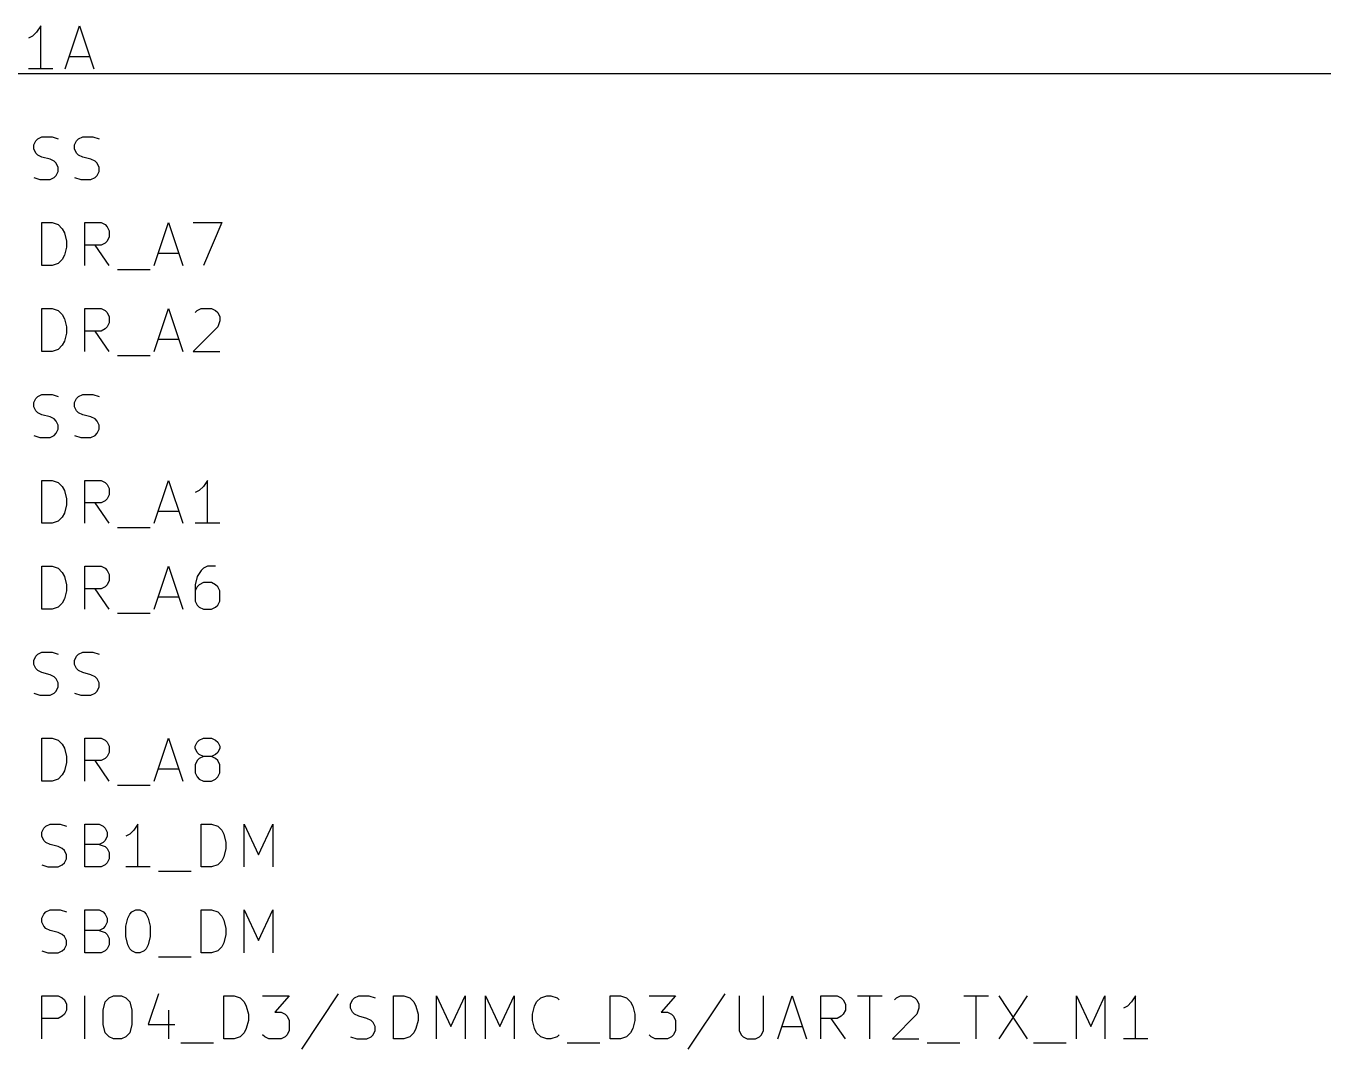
# Model space of a CAD drawing. Header units: millimetres. Extents: x 6 to 290, y -200 to -4.
# Drawn here: x 110.83 to 149.2, y -35.18 to -4.93 of the extents above; entities that cross this region are included whole.
import ezdxf

# ---------------------------------------------------------------- set-up
doc = ezdxf.new("R2010")
doc.units = ezdxf.units.MM
doc.layers.add('GREENSIXTYFIVE', color=129, linetype='CONTINUOUS')
doc.layers.add('RED', color=14, linetype='CONTINUOUS')

msp = doc.modelspace()

# ---------------------------------------------------------------- linework, layer by layer
at = {"layer": 'GREENSIXTYFIVE', "linetype": 'CONTINUOUS'}
for p, q in [((111.2664, -4.9344), (111.1455, -5.1159)), ((111.2664, -6.2044), (111.2664, -4.9344)), ((111.9921, -6.2044), (112.4154, -4.9344)), ((112.4154, -4.9344), (112.8388, -6.2044)), ((111.0245, -5.2368), (110.9036, -5.2973)), ((111.1455, -5.1159), (111.0245, -5.2368)), ((112.1131, -5.8416), (112.7178, -5.8416)), ((111.6293, -6.2044), (110.9036, -6.2044)), ((111.0585, -8.4494), (111.1189, -8.3285)), ((111.1189, -8.3285), (111.1794, -8.268)), ((111.1794, -8.268), (111.3004, -8.2075)), ((111.3004, -8.2075), (111.6027, -8.2075)), ((111.6027, -8.2075), (111.7842, -8.268)), ((112.268, -8.4494), (112.3284, -8.3285)), ((112.3284, -8.3285), (112.3889, -8.268)), ((112.3889, -8.268), (112.5099, -8.2075)), ((112.5099, -8.2075), (112.8122, -8.2075)), ((112.8122, -8.2075), (112.9937, -8.268)), ((111.0585, -8.5704), (111.0585, -8.4494)), ((111.1189, -8.6913), (111.0585, -8.5704)), ((111.1794, -8.7518), (111.1189, -8.6913)), ((111.3004, -8.8123), (111.1794, -8.7518)), ((111.5423, -8.8728), (111.3004, -8.8123)), ((112.268, -8.5704), (112.268, -8.4494)), ((112.3284, -8.6913), (112.268, -8.5704)), ((112.3889, -8.7518), (112.3284, -8.6913)), ((112.5099, -8.8123), (112.3889, -8.7518)), ((112.7518, -8.8728), (112.5099, -8.8123)), ((111.6632, -8.9332), (111.5423, -8.8728)), ((111.7237, -8.9937), (111.6632, -8.9332)), ((111.7842, -9.1147), (111.7237, -8.9937)), ((111.7842, -9.2356), (111.7842, -9.1147)), ((112.8727, -8.9332), (112.7518, -8.8728)), ((112.9332, -8.9937), (112.8727, -8.9332)), ((112.9937, -9.1147), (112.9332, -8.9937)), ((112.9937, -9.2356), (112.9937, -9.1147)), ((111.0585, -9.4171), (111.2399, -9.4775)), ((111.2399, -9.4775), (111.5423, -9.4775)), ((111.5423, -9.4775), (111.6632, -9.4171)), ((111.6632, -9.4171), (111.7237, -9.3566)), ((111.7237, -9.3566), (111.7842, -9.2356)), ((112.268, -9.4171), (112.4494, -9.4775)), ((112.4494, -9.4775), (112.7518, -9.4775)), ((112.7518, -9.4775), (112.8727, -9.4171)), ((112.8727, -9.4171), (112.9332, -9.3566)), ((112.9332, -9.3566), (112.9937, -9.2356)), ((111.3003, -12.0175), (111.3003, -10.7475)), ((111.3003, -10.7475), (111.6027, -10.7475)), ((111.6027, -10.7475), (111.7841, -10.808)), ((111.7841, -10.808), (111.9051, -10.929)), ((111.9051, -10.929), (111.9656, -11.0499)), ((111.9656, -11.0499), (112.026, -11.2918)), ((112.5703, -12.0175), (112.5703, -10.7475)), ((112.5703, -10.7475), (113.0541, -10.7475)), ((113.0541, -10.7475), (113.1751, -10.808)), ((113.1751, -10.808), (113.2356, -10.8685)), ((113.2356, -10.8685), (113.296, -10.9894)), ((113.296, -10.9894), (113.296, -11.1709)), ((114.6265, -12.0175), (115.0498, -10.7475)), ((115.0498, -10.7475), (115.4732, -12.0175)), ((115.7756, -10.7475), (116.6222, -10.7475)), ((116.6222, -10.7475), (116.078, -12.0175)), ((112.026, -11.4732), (111.9656, -11.7151)), ((112.026, -11.2918), (112.026, -11.4732)), ((113.0541, -11.4128), (112.5703, -11.4128)), ((113.296, -12.0175), (112.8727, -11.4128)), ((113.1751, -11.3523), (113.0541, -11.4128)), ((113.2356, -11.2918), (113.1751, -11.3523)), ((113.296, -11.1709), (113.2356, -11.2918)), ((111.9051, -11.8361), (111.7841, -11.9571)), ((111.9656, -11.7151), (111.9051, -11.8361)), ((114.7475, -11.6547), (115.3522, -11.6547)), ((111.6027, -12.0175), (111.3003, -12.0175)), ((111.7841, -11.9571), (111.6027, -12.0175)), ((113.538, -12.1385), (114.5056, -12.1385)), ((111.3003, -14.5575), (111.3003, -13.2875)), ((111.3003, -13.2875), (111.6027, -13.2875)), ((111.6027, -13.2875), (111.7841, -13.348)), ((111.7841, -13.348), (111.9051, -13.469)), ((112.5703, -14.5575), (112.5703, -13.2875)), ((112.5703, -13.2875), (113.0541, -13.2875)), ((113.0541, -13.2875), (113.1751, -13.348)), ((113.1751, -13.348), (113.2356, -13.4085)), ((113.2356, -13.4085), (113.296, -13.5294)), ((114.6265, -14.5575), (115.0498, -13.2875)), ((115.0498, -13.2875), (115.4732, -14.5575)), ((115.8361, -13.4085), (115.8965, -13.348)), ((115.8965, -13.348), (116.0175, -13.2875)), ((116.0175, -13.2875), (116.3199, -13.2875)), ((116.3199, -13.2875), (116.4408, -13.348)), ((116.4408, -13.348), (116.5013, -13.4085)), ((116.5013, -13.4085), (116.5618, -13.5294)), ((111.9051, -13.469), (111.9656, -13.5899)), ((111.9656, -13.5899), (112.026, -13.8318)), ((113.296, -13.7109), (113.2356, -13.8318)), ((113.296, -13.5294), (113.296, -13.7109)), ((116.5618, -13.6504), (116.5013, -13.8318)), ((116.5618, -13.5294), (116.5618, -13.6504)), ((112.026, -14.0132), (111.9656, -14.2551)), ((112.026, -13.8318), (112.026, -14.0132)), ((113.0541, -13.9528), (112.5703, -13.9528)), ((113.296, -14.5575), (112.8727, -13.9528)), ((113.1751, -13.8923), (113.0541, -13.9528)), ((113.2356, -13.8318), (113.1751, -13.8923)), ((114.7475, -14.1947), (115.3522, -14.1947)), ((116.5013, -13.8318), (115.7756, -14.5575)), ((111.6027, -14.5575), (111.3003, -14.5575)), ((111.7841, -14.4971), (111.6027, -14.5575)), ((111.9051, -14.3761), (111.7841, -14.4971)), ((111.9656, -14.2551), (111.9051, -14.3761)), ((115.7756, -14.5575), (116.5618, -14.5575)), ((113.538, -14.6785), (114.5056, -14.6785)), ((111.0585, -16.0694), (111.1189, -15.9485)), ((111.0585, -16.1904), (111.0585, -16.0694)), ((111.1189, -15.9485), (111.1794, -15.888)), ((111.1794, -15.888), (111.3004, -15.8275)), ((111.3004, -15.8275), (111.6027, -15.8275)), ((111.6027, -15.8275), (111.7842, -15.888)), ((112.268, -16.0694), (112.3284, -15.9485)), ((112.268, -16.1904), (112.268, -16.0694)), ((112.3284, -15.9485), (112.3889, -15.888)), ((112.3889, -15.888), (112.5099, -15.8275)), ((112.5099, -15.8275), (112.8122, -15.8275)), ((112.8122, -15.8275), (112.9937, -15.888)), ((111.1189, -16.3113), (111.0585, -16.1904)), ((111.1794, -16.3718), (111.1189, -16.3113)), ((111.3004, -16.4323), (111.1794, -16.3718)), ((111.5423, -16.4928), (111.3004, -16.4323)), ((111.6632, -16.5532), (111.5423, -16.4928)), ((112.3284, -16.3113), (112.268, -16.1904)), ((112.3889, -16.3718), (112.3284, -16.3113)), ((112.5099, -16.4323), (112.3889, -16.3718)), ((112.7518, -16.4928), (112.5099, -16.4323)), ((112.8727, -16.5532), (112.7518, -16.4928)), ((111.7237, -16.6137), (111.6632, -16.5532)), ((111.7842, -16.7347), (111.7237, -16.6137)), ((111.7237, -16.9766), (111.7842, -16.8556)), ((111.7842, -16.8556), (111.7842, -16.7347)), ((112.9332, -16.6137), (112.8727, -16.5532)), ((112.9937, -16.7347), (112.9332, -16.6137)), ((112.9332, -16.9766), (112.9937, -16.8556)), ((112.9937, -16.8556), (112.9937, -16.7347)), ((111.0585, -17.0371), (111.2399, -17.0975)), ((111.2399, -17.0975), (111.5423, -17.0975)), ((111.5423, -17.0975), (111.6632, -17.0371)), ((111.6632, -17.0371), (111.7237, -16.9766)), ((112.268, -17.0371), (112.4494, -17.0975)), ((112.4494, -17.0975), (112.7518, -17.0975)), ((112.7518, -17.0975), (112.8727, -17.0371)), ((112.8727, -17.0371), (112.9332, -16.9766)), ((111.3003, -19.6375), (111.3003, -18.3675)), ((111.3003, -18.3675), (111.6027, -18.3675)), ((111.6027, -18.3675), (111.7841, -18.428)), ((112.5703, -19.6375), (112.5703, -18.3675)), ((112.5703, -18.3675), (113.0541, -18.3675)), ((113.0541, -18.3675), (113.1751, -18.428)), ((114.6265, -19.6375), (115.0498, -18.3675)), ((115.0498, -18.3675), (115.4732, -19.6375)), ((116.1989, -18.3675), (116.078, -18.549)), ((116.1989, -19.6375), (116.1989, -18.3675)), ((111.7841, -18.428), (111.9051, -18.549)), ((111.9051, -18.549), (111.9656, -18.6699)), ((111.9656, -18.6699), (112.026, -18.9118)), ((113.1751, -18.428), (113.2356, -18.4885)), ((113.2356, -18.4885), (113.296, -18.6094)), ((113.296, -18.7909), (113.2356, -18.9118)), ((113.296, -18.6094), (113.296, -18.7909)), ((115.957, -18.6699), (115.8361, -18.7304)), ((116.078, -18.549), (115.957, -18.6699)), ((112.026, -19.0932), (111.9656, -19.3351)), ((112.026, -18.9118), (112.026, -19.0932)), ((113.0541, -19.0328), (112.5703, -19.0328)), ((113.296, -19.6375), (112.8727, -19.0328)), ((113.1751, -18.9723), (113.0541, -19.0328)), ((113.2356, -18.9118), (113.1751, -18.9723)), ((111.9051, -19.4561), (111.7841, -19.5771)), ((111.9656, -19.3351), (111.9051, -19.4561)), ((114.7475, -19.2747), (115.3522, -19.2747)), ((111.6027, -19.6375), (111.3003, -19.6375)), ((111.7841, -19.5771), (111.6027, -19.6375)), ((113.538, -19.7585), (114.5056, -19.7585)), ((116.5618, -19.6375), (115.8361, -19.6375)), ((111.3003, -22.1775), (111.3003, -20.9075)), ((111.3003, -20.9075), (111.6027, -20.9075)), ((111.6027, -20.9075), (111.7841, -20.968)), ((111.7841, -20.968), (111.9051, -21.089)), ((111.9051, -21.089), (111.9656, -21.2099)), ((112.5703, -22.1775), (112.5703, -20.9075)), ((112.5703, -20.9075), (113.0541, -20.9075)), ((113.0541, -20.9075), (113.1751, -20.968)), ((113.1751, -20.968), (113.2356, -21.0285)), ((113.2356, -21.0285), (113.296, -21.1494)), ((114.6265, -22.1775), (115.0498, -20.9075)), ((115.0498, -20.9075), (115.4732, -22.1775)), ((116.0175, -21.0285), (115.8965, -21.2099)), ((116.078, -20.968), (116.0175, -21.0285)), ((116.1989, -20.9075), (116.078, -20.968)), ((116.4408, -20.9075), (116.1989, -20.9075)), ((111.9656, -21.2099), (112.026, -21.4518)), ((112.026, -21.4518), (112.026, -21.6332)), ((113.2356, -21.4518), (113.1751, -21.5123)), ((113.296, -21.3309), (113.2356, -21.4518)), ((113.296, -21.1494), (113.296, -21.3309)), ((115.8965, -21.2099), (115.8361, -21.4518)), ((115.8361, -21.4518), (115.8361, -21.9356)), ((115.957, -21.4518), (115.8965, -21.5123)), ((116.078, -21.3913), (115.957, -21.4518)), ((116.3199, -21.3913), (116.078, -21.3913)), ((116.4408, -21.4518), (116.3199, -21.3913)), ((116.5013, -21.5123), (116.4408, -21.4518)), ((112.026, -21.6332), (111.9656, -21.8751)), ((113.0541, -21.5728), (112.5703, -21.5728)), ((113.296, -22.1775), (112.8727, -21.5728)), ((113.1751, -21.5123), (113.0541, -21.5728)), ((114.7475, -21.8147), (115.3522, -21.8147)), ((115.8965, -21.5123), (115.8361, -21.6332)), ((116.5618, -21.6332), (116.5013, -21.5123)), ((116.5618, -21.9356), (116.5618, -21.6332)), ((111.6027, -22.1775), (111.3003, -22.1775)), ((111.7841, -22.1171), (111.6027, -22.1775)), ((111.9051, -21.9961), (111.7841, -22.1171)), ((111.9656, -21.8751), (111.9051, -21.9961)), ((115.8361, -21.9356), (115.8965, -22.0566)), ((115.8965, -22.0566), (115.957, -22.1171)), ((115.957, -22.1171), (116.078, -22.1775)), ((116.078, -22.1775), (116.3199, -22.1775)), ((116.3199, -22.1775), (116.4408, -22.1171)), ((116.4408, -22.1171), (116.5013, -22.0566)), ((116.5013, -22.0566), (116.5618, -21.9356)), ((113.538, -22.2985), (114.5056, -22.2985)), ((111.0585, -23.6894), (111.1189, -23.5685)), ((111.0585, -23.8104), (111.0585, -23.6894)), ((111.1189, -23.5685), (111.1794, -23.508)), ((111.1794, -23.508), (111.3004, -23.4475)), ((111.3004, -23.4475), (111.6027, -23.4475)), ((111.6027, -23.4475), (111.7842, -23.508)), ((112.268, -23.6894), (112.3284, -23.5685)), ((112.268, -23.8104), (112.268, -23.6894)), ((112.3284, -23.5685), (112.3889, -23.508)), ((112.3889, -23.508), (112.5099, -23.4475)), ((112.5099, -23.4475), (112.8122, -23.4475)), ((112.8122, -23.4475), (112.9937, -23.508)), ((111.1189, -23.9313), (111.0585, -23.8104)), ((111.1794, -23.9918), (111.1189, -23.9313)), ((111.3004, -24.0523), (111.1794, -23.9918)), ((111.5423, -24.1128), (111.3004, -24.0523)), ((111.6632, -24.1732), (111.5423, -24.1128)), ((112.3284, -23.9313), (112.268, -23.8104)), ((112.3889, -23.9918), (112.3284, -23.9313)), ((112.5099, -24.0523), (112.3889, -23.9918)), ((112.7518, -24.1128), (112.5099, -24.0523)), ((112.8727, -24.1732), (112.7518, -24.1128)), ((111.7237, -24.2337), (111.6632, -24.1732)), ((111.7842, -24.3547), (111.7237, -24.2337)), ((111.7237, -24.5966), (111.7842, -24.4756)), ((111.7842, -24.4756), (111.7842, -24.3547)), ((112.9332, -24.2337), (112.8727, -24.1732)), ((112.9937, -24.3547), (112.9332, -24.2337)), ((112.9332, -24.5966), (112.9937, -24.4756)), ((112.9937, -24.4756), (112.9937, -24.3547)), ((111.0585, -24.6571), (111.2399, -24.7175)), ((111.2399, -24.7175), (111.5423, -24.7175)), ((111.5423, -24.7175), (111.6632, -24.6571)), ((111.6632, -24.6571), (111.7237, -24.5966)), ((112.268, -24.6571), (112.4494, -24.7175)), ((112.4494, -24.7175), (112.7518, -24.7175)), ((112.7518, -24.7175), (112.8727, -24.6571)), ((112.8727, -24.6571), (112.9332, -24.5966)), ((111.3003, -27.2575), (111.3003, -25.9875)), ((111.3003, -25.9875), (111.6027, -25.9875)), ((111.6027, -25.9875), (111.7841, -26.048)), ((111.7841, -26.048), (111.9051, -26.169)), ((112.5703, -27.2575), (112.5703, -25.9875)), ((112.5703, -25.9875), (113.0541, -25.9875)), ((113.0541, -25.9875), (113.1751, -26.048)), ((113.1751, -26.048), (113.2356, -26.1085)), ((114.6265, -27.2575), (115.0498, -25.9875)), ((115.0498, -25.9875), (115.4732, -27.2575)), ((115.8965, -26.1085), (115.957, -26.048)), ((115.957, -26.048), (116.078, -25.9875)), ((116.078, -25.9875), (116.3199, -25.9875)), ((116.3199, -25.9875), (116.4408, -26.048)), ((116.4408, -26.048), (116.5013, -26.1085)), ((111.9051, -26.169), (111.9656, -26.2899)), ((111.9656, -26.2899), (112.026, -26.5318)), ((113.2356, -26.1085), (113.296, -26.2294)), ((113.296, -26.4109), (113.2356, -26.5318)), ((113.296, -26.2294), (113.296, -26.4109)), ((115.8361, -26.2294), (115.8965, -26.1085)), ((115.8361, -26.2899), (115.8361, -26.2294)), ((115.8965, -26.4109), (115.8361, -26.2899)), ((115.957, -26.4713), (115.8965, -26.4109)), ((116.078, -26.5318), (115.957, -26.4713)), ((116.4408, -26.4713), (116.3199, -26.5318)), ((116.5013, -26.4109), (116.4408, -26.4713)), ((116.5013, -26.1085), (116.5618, -26.2294)), ((116.5618, -26.2899), (116.5013, -26.4109)), ((116.5618, -26.2294), (116.5618, -26.2899)), ((112.026, -26.7132), (111.9656, -26.9551)), ((112.026, -26.5318), (112.026, -26.7132)), ((113.0541, -26.6528), (112.5703, -26.6528)), ((113.296, -27.2575), (112.8727, -26.6528)), ((113.1751, -26.5923), (113.0541, -26.6528)), ((113.2356, -26.5318), (113.1751, -26.5923)), ((115.8965, -26.6528), (115.8361, -26.7737)), ((115.8361, -26.7737), (115.8361, -27.0156)), ((115.957, -26.5923), (115.8965, -26.6528)), ((116.078, -26.5318), (115.957, -26.5923)), ((116.3199, -26.5318), (116.078, -26.5318)), ((116.4408, -26.5923), (116.3199, -26.5318)), ((116.5013, -26.6528), (116.4408, -26.5923)), ((116.5618, -26.7737), (116.5013, -26.6528)), ((116.5618, -27.0156), (116.5618, -26.7737)), ((111.7841, -27.1971), (111.6027, -27.2575)), ((111.9051, -27.0761), (111.7841, -27.1971)), ((111.9656, -26.9551), (111.9051, -27.0761)), ((114.7475, -26.8947), (115.3522, -26.8947)), ((115.8361, -27.0156), (115.8965, -27.1366)), ((115.8965, -27.1366), (115.957, -27.1971)), ((115.957, -27.1971), (116.078, -27.2575)), ((116.3199, -27.2575), (116.4408, -27.1971)), ((116.4408, -27.1971), (116.5013, -27.1366)), ((116.5013, -27.1366), (116.5618, -27.0156)), ((111.6027, -27.2575), (111.3003, -27.2575)), ((113.538, -27.3785), (114.5056, -27.3785)), ((116.078, -27.2575), (116.3199, -27.2575)), ((111.3004, -28.7694), (111.3608, -28.6485)), ((111.3004, -28.8904), (111.3004, -28.7694)), ((111.3608, -28.6485), (111.4213, -28.588)), ((111.4213, -28.588), (111.5423, -28.5275)), ((111.5423, -28.5275), (111.8446, -28.5275)), ((111.8446, -28.5275), (112.0261, -28.588)), ((112.5703, -29.7975), (112.5703, -28.5275)), ((112.5703, -28.5275), (112.9937, -28.5275)), ((112.9937, -28.5275), (113.1146, -28.588)), ((113.1146, -28.588), (113.1751, -28.6485)), ((113.1751, -28.6485), (113.2356, -28.7694)), ((113.2356, -28.7694), (113.2356, -28.8904)), ((114.0218, -28.709), (113.9008, -28.8299)), ((114.1427, -28.5275), (114.0218, -28.709)), ((114.1427, -29.7975), (114.1427, -28.5275)), ((116.0174, -29.7975), (116.0174, -28.5275)), ((116.0174, -28.5275), (116.3198, -28.5275)), ((116.3198, -28.5275), (116.5012, -28.588)), ((116.5012, -28.588), (116.6222, -28.709)), ((116.6222, -28.709), (116.6827, -28.8299)), ((117.2874, -29.7975), (117.2874, -28.5275)), ((117.2874, -28.5275), (117.7108, -29.4347)), ((117.7108, -29.4347), (118.1341, -28.5275)), ((118.1341, -28.5275), (118.1341, -29.7975)), ((111.3608, -29.0113), (111.3004, -28.8904)), ((111.4213, -29.0718), (111.3608, -29.0113)), ((111.5423, -29.1323), (111.4213, -29.0718)), ((111.7842, -29.1928), (111.5423, -29.1323)), ((112.9937, -29.1323), (112.5703, -29.1323)), ((113.1146, -29.0718), (112.9937, -29.1323)), ((112.9937, -29.1323), (113.1751, -29.1928)), ((113.1751, -29.0113), (113.1146, -29.0718)), ((113.2356, -28.8904), (113.1751, -29.0113)), ((113.9008, -28.8299), (113.7799, -28.8904)), ((116.6827, -28.8299), (116.7431, -29.0718)), ((116.7431, -29.0718), (116.7431, -29.2532)), ((111.9051, -29.2532), (111.7842, -29.1928)), ((111.9656, -29.3137), (111.9051, -29.2532)), ((112.0261, -29.4347), (111.9656, -29.3137)), ((112.0261, -29.5556), (112.0261, -29.4347)), ((113.1751, -29.1928), (113.2356, -29.2532)), ((113.2356, -29.2532), (113.296, -29.3742)), ((113.296, -29.3742), (113.296, -29.5556)), ((116.6827, -29.4951), (116.6222, -29.6161)), ((116.7431, -29.2532), (116.6827, -29.4951)), ((111.3004, -29.7371), (111.4818, -29.7975)), ((111.4818, -29.7975), (111.7842, -29.7975)), ((111.7842, -29.7975), (111.9051, -29.7371)), ((111.9051, -29.7371), (111.9656, -29.6766)), ((111.9656, -29.6766), (112.0261, -29.5556)), ((113.0541, -29.7975), (112.5703, -29.7975)), ((113.1751, -29.7371), (113.0541, -29.7975)), ((113.2356, -29.6766), (113.1751, -29.7371)), ((113.296, -29.5556), (113.2356, -29.6766)), ((114.5056, -29.7975), (113.7799, -29.7975)), ((114.7475, -29.9185), (115.7151, -29.9185)), ((116.3198, -29.7975), (116.0174, -29.7975)), ((116.5012, -29.7371), (116.3198, -29.7975)), ((116.6222, -29.6161), (116.5012, -29.7371)), ((111.4213, -31.128), (111.5423, -31.0675)), ((111.5423, -31.0675), (111.8446, -31.0675)), ((111.8446, -31.0675), (112.0261, -31.128)), ((112.5703, -32.3375), (112.5703, -31.0675)), ((112.5703, -31.0675), (112.9937, -31.0675)), ((112.9937, -31.0675), (113.1146, -31.128)), ((113.9613, -31.128), (114.0822, -31.0675)), ((114.0822, -31.0675), (114.2032, -31.0675)), ((114.2032, -31.0675), (114.3241, -31.128)), ((116.0174, -32.3375), (116.0174, -31.0675)), ((116.0174, -31.0675), (116.3198, -31.0675)), ((116.3198, -31.0675), (116.5012, -31.128)), ((117.2874, -32.3375), (117.2874, -31.0675)), ((117.2874, -31.0675), (117.7108, -31.9747)), ((117.7108, -31.9747), (118.1341, -31.0675)), ((118.1341, -31.0675), (118.1341, -32.3375)), ((111.3004, -31.3094), (111.3608, -31.1885)), ((111.3004, -31.4304), (111.3004, -31.3094)), ((111.3608, -31.5513), (111.3004, -31.4304)), ((111.3608, -31.1885), (111.4213, -31.128)), ((113.1146, -31.128), (113.1751, -31.1885)), ((113.1751, -31.1885), (113.2356, -31.3094)), ((113.2356, -31.4304), (113.1751, -31.5513)), ((113.2356, -31.3094), (113.2356, -31.4304)), ((113.7799, -31.5513), (113.8403, -31.3094)), ((113.8403, -31.3094), (113.9008, -31.1885)), ((113.9008, -31.1885), (113.9613, -31.128)), ((114.3241, -31.128), (114.3846, -31.1885)), ((114.3846, -31.1885), (114.4451, -31.3094)), ((114.4451, -31.3094), (114.5056, -31.5513)), ((116.5012, -31.128), (116.6222, -31.249)), ((116.6222, -31.249), (116.6827, -31.3699)), ((116.6827, -31.3699), (116.7431, -31.6118)), ((111.4213, -31.6118), (111.3608, -31.5513)), ((111.5423, -31.6723), (111.4213, -31.6118)), ((111.7842, -31.7328), (111.5423, -31.6723)), ((111.9051, -31.7932), (111.7842, -31.7328)), ((111.9656, -31.8537), (111.9051, -31.7932)), ((112.9937, -31.6723), (112.5703, -31.6723)), ((113.1146, -31.6118), (112.9937, -31.6723)), ((112.9937, -31.6723), (113.1751, -31.7328)), ((113.1751, -31.5513), (113.1146, -31.6118)), ((113.1751, -31.7328), (113.2356, -31.7932)), ((113.2356, -31.7932), (113.296, -31.9142)), ((113.7799, -31.8537), (113.7799, -31.5513)), ((114.5056, -31.5513), (114.5056, -31.8537)), ((116.7431, -31.7932), (116.6827, -32.0351)), ((116.7431, -31.6118), (116.7431, -31.7932)), ((111.9051, -32.2771), (111.9656, -32.2166)), ((112.0261, -31.9747), (111.9656, -31.8537)), ((111.9656, -32.2166), (112.0261, -32.0956)), ((112.0261, -32.0956), (112.0261, -31.9747)), ((113.2356, -32.2166), (113.1751, -32.2771)), ((113.296, -32.0956), (113.2356, -32.2166)), ((113.296, -31.9142), (113.296, -32.0956)), ((113.8403, -32.0956), (113.7799, -31.8537)), ((113.9008, -32.2166), (113.8403, -32.0956)), ((113.9613, -32.2771), (113.9008, -32.2166)), ((114.3846, -32.2166), (114.3241, -32.2771)), ((114.4451, -32.0956), (114.3846, -32.2166)), ((114.5056, -31.8537), (114.4451, -32.0956)), ((116.6222, -32.1561), (116.5012, -32.2771)), ((116.6827, -32.0351), (116.6222, -32.1561)), ((111.3004, -32.2771), (111.4818, -32.3375)), ((111.4818, -32.3375), (111.7842, -32.3375)), ((111.7842, -32.3375), (111.9051, -32.2771)), ((113.0541, -32.3375), (112.5703, -32.3375)), ((113.1751, -32.2771), (113.0541, -32.3375)), ((114.0822, -32.3375), (113.9613, -32.2771)), ((114.2032, -32.3375), (114.0822, -32.3375)), ((114.3241, -32.2771), (114.2032, -32.3375)), ((114.7475, -32.4585), (115.7151, -32.4585)), ((116.3198, -32.3375), (116.0174, -32.3375)), ((116.5012, -32.2771), (116.3198, -32.3375)), ((111.3003, -34.8775), (111.3003, -33.6075)), ((111.3003, -33.6075), (111.7841, -33.6075)), ((111.7841, -33.6075), (111.9051, -33.668)), ((111.9051, -33.668), (111.9656, -33.7285)), ((111.9656, -33.7285), (112.026, -33.8494)), ((112.5703, -34.8775), (112.5703, -33.6075)), ((113.1751, -33.789), (113.2961, -33.668)), ((113.2961, -33.668), (113.417, -33.6075)), ((113.417, -33.6075), (113.6589, -33.6075)), ((113.6589, -33.6075), (113.7799, -33.668)), ((113.7799, -33.668), (113.9008, -33.789)), ((114.7475, -33.5471), (114.4452, -34.4542)), ((116.6827, -34.8775), (116.6827, -33.6075)), ((116.6827, -33.6075), (116.9851, -33.6075)), ((116.9851, -33.6075), (117.1665, -33.668)), ((117.1665, -33.668), (117.2875, -33.789)), ((117.8318, -33.6075), (118.618, -33.6075)), ((118.618, -33.6075), (118.1946, -34.0913)), ((120.0694, -33.5471), (118.9808, -35.1799)), ((120.4323, -33.8494), (120.4927, -33.7285)), ((120.4927, -33.7285), (120.5532, -33.668)), ((120.5532, -33.668), (120.6742, -33.6075)), ((120.6742, -33.6075), (120.9765, -33.6075)), ((120.9765, -33.6075), (121.158, -33.668)), ((121.7022, -34.8775), (121.7022, -33.6075)), ((121.7022, -33.6075), (122.0046, -33.6075)), ((122.0046, -33.6075), (122.186, -33.668)), ((122.186, -33.668), (122.307, -33.789)), ((122.9722, -34.8775), (122.9722, -33.6075)), ((122.9722, -33.6075), (123.3956, -34.5147)), ((123.3956, -34.5147), (123.8189, -33.6075)), ((123.8189, -33.6075), (123.8189, -34.8775)), ((124.4236, -34.8775), (124.4236, -33.6075)), ((124.4236, -33.6075), (124.847, -34.5147)), ((124.847, -34.5147), (125.2703, -33.6075)), ((125.2703, -33.6075), (125.2703, -34.8775)), ((125.9355, -33.789), (126.0565, -33.668)), ((126.0565, -33.668), (126.2379, -33.6075)), ((126.2379, -33.6075), (126.3588, -33.6075)), ((126.3588, -33.6075), (126.5403, -33.668)), ((126.5403, -33.668), (126.6007, -33.7285)), ((128.1126, -34.8775), (128.1126, -33.6075)), ((128.1126, -33.6075), (128.415, -33.6075)), ((128.415, -33.6075), (128.5964, -33.668)), ((128.5964, -33.668), (128.7174, -33.789)), ((129.2617, -33.6075), (130.0479, -33.6075)), ((130.0479, -33.6075), (129.6245, -34.0913)), ((131.4993, -33.5471), (130.4107, -35.1799)), ((131.9226, -33.6075), (131.9226, -34.6356)), ((132.6483, -34.6356), (132.6483, -33.6075)), ((133.0717, -34.8775), (133.495, -33.6075)), ((133.495, -33.6075), (133.9184, -34.8775)), ((134.3417, -34.8775), (134.3417, -33.6075)), ((134.3417, -33.6075), (134.8255, -33.6075)), ((134.8255, -33.6075), (134.9465, -33.668)), ((134.9465, -33.668), (135.007, -33.7285)), ((135.007, -33.7285), (135.0674, -33.8494)), ((135.4303, -33.6075), (136.156, -33.6075)), ((135.7932, -34.8775), (135.7932, -33.6075)), ((136.5189, -33.7285), (136.5793, -33.668)), ((136.5793, -33.668), (136.7003, -33.6075)), ((136.7003, -33.6075), (137.0027, -33.6075)), ((137.0027, -33.6075), (137.1236, -33.668)), ((137.1236, -33.668), (137.1841, -33.7285)), ((137.1841, -33.7285), (137.2446, -33.8494)), ((138.575, -33.6075), (139.3007, -33.6075)), ((138.9379, -34.8775), (138.9379, -33.6075)), ((139.6031, -33.6075), (140.4497, -34.8775)), ((140.4497, -33.6075), (139.6031, -34.8775)), ((141.9011, -34.8775), (141.9011, -33.6075)), ((141.9011, -33.6075), (142.3245, -34.5147)), ((142.3245, -34.5147), (142.7478, -33.6075)), ((142.7478, -33.6075), (142.7478, -34.8775)), ((143.6549, -33.6075), (143.534, -33.789)), ((143.6549, -34.8775), (143.6549, -33.6075)), ((112.026, -34.0309), (111.9656, -34.1518)), ((112.026, -33.8494), (112.026, -34.0309)), ((113.1147, -34.0309), (113.1751, -33.789)), ((113.1147, -34.4542), (113.1147, -34.0309)), ((113.9008, -33.789), (113.9613, -34.0309)), ((113.9613, -34.0309), (113.9613, -34.4542)), ((115.0499, -34.0309), (115.0499, -34.8775)), ((117.2875, -33.789), (117.348, -33.9099)), ((117.348, -33.9099), (117.4084, -34.1518)), ((118.1946, -34.0913), (118.3761, -34.0913)), ((118.3761, -34.0913), (118.497, -34.1518)), ((120.4323, -33.9704), (120.4323, -33.8494)), ((120.4927, -34.0913), (120.4323, -33.9704)), ((120.5532, -34.1518), (120.4927, -34.0913)), ((122.307, -33.789), (122.3675, -33.9099)), ((122.3675, -33.9099), (122.4279, -34.1518)), ((125.8146, -34.1518), (125.875, -33.9099)), ((125.875, -33.9099), (125.9355, -33.789)), ((128.7174, -33.789), (128.7779, -33.9099)), ((128.7779, -33.9099), (128.8383, -34.1518)), ((129.6245, -34.0913), (129.806, -34.0913)), ((129.806, -34.0913), (129.9269, -34.1518)), ((135.0674, -34.0309), (135.007, -34.1518)), ((135.0674, -33.8494), (135.0674, -34.0309)), ((137.2446, -33.9704), (137.1841, -34.1518)), ((137.2446, -33.8494), (137.2446, -33.9704)), ((143.413, -33.9099), (143.2921, -33.9704)), ((143.534, -33.789), (143.413, -33.9099)), ((111.7841, -34.2728), (111.3003, -34.2728)), ((111.9051, -34.2123), (111.7841, -34.2728)), ((111.9656, -34.1518), (111.9051, -34.2123)), ((113.1751, -34.6961), (113.1147, -34.4542)), ((113.9613, -34.4542), (113.9008, -34.6961)), ((114.4452, -34.4542), (115.2313, -34.4542)), ((117.4084, -34.3332), (117.348, -34.5751)), ((117.4084, -34.1518), (117.4084, -34.3332)), ((118.497, -34.1518), (118.5575, -34.2123)), ((118.5575, -34.2123), (118.618, -34.3332)), ((118.618, -34.3332), (118.618, -34.6356)), ((120.6742, -34.2123), (120.5532, -34.1518)), ((120.9161, -34.2728), (120.6742, -34.2123)), ((121.037, -34.3332), (120.9161, -34.2728)), ((121.0975, -34.3937), (121.037, -34.3332)), ((121.158, -34.5147), (121.0975, -34.3937)), ((121.158, -34.6356), (121.158, -34.5147)), ((122.4279, -34.3332), (122.3675, -34.5751)), ((122.4279, -34.1518), (122.4279, -34.3332)), ((125.8146, -34.3332), (125.8146, -34.1518)), ((125.875, -34.5751), (125.8146, -34.3332)), ((128.8383, -34.3332), (128.7779, -34.5751)), ((128.8383, -34.1518), (128.8383, -34.3332)), ((129.9269, -34.1518), (129.9874, -34.2123)), ((129.9874, -34.2123), (130.0479, -34.3332)), ((130.0479, -34.3332), (130.0479, -34.6356)), ((133.1927, -34.5147), (133.7974, -34.5147)), ((134.8255, -34.2728), (134.3417, -34.2728)), ((135.0674, -34.8775), (134.6441, -34.2728)), ((134.9465, -34.2123), (134.8255, -34.2728)), ((135.007, -34.1518), (134.9465, -34.2123)), ((137.1841, -34.1518), (136.4584, -34.8775)), ((113.2961, -34.8171), (113.1751, -34.6961)), ((113.417, -34.8775), (113.2961, -34.8171)), ((113.6589, -34.8775), (113.417, -34.8775)), ((113.7799, -34.8171), (113.6589, -34.8775)), ((113.9008, -34.6961), (113.7799, -34.8171)), ((116.9851, -34.8775), (116.6827, -34.8775)), ((117.1665, -34.8171), (116.9851, -34.8775)), ((117.2875, -34.6961), (117.1665, -34.8171)), ((117.348, -34.5751), (117.2875, -34.6961)), ((117.8923, -34.8171), (117.8318, -34.7566)), ((118.0132, -34.8775), (117.8923, -34.8171)), ((118.3761, -34.8775), (118.0132, -34.8775)), ((118.497, -34.8171), (118.3761, -34.8775)), ((118.5575, -34.7566), (118.497, -34.8171)), ((118.618, -34.6356), (118.5575, -34.7566)), ((120.4323, -34.8171), (120.6137, -34.8775)), ((120.6137, -34.8775), (120.9161, -34.8775)), ((120.9161, -34.8775), (121.037, -34.8171)), ((121.037, -34.8171), (121.0975, -34.7566)), ((121.0975, -34.7566), (121.158, -34.6356)), ((122.0046, -34.8775), (121.7022, -34.8775)), ((122.186, -34.8171), (122.0046, -34.8775)), ((122.307, -34.6961), (122.186, -34.8171)), ((122.3675, -34.5751), (122.307, -34.6961)), ((125.9355, -34.6961), (125.875, -34.5751)), ((126.0565, -34.8171), (125.9355, -34.6961)), ((126.2379, -34.8775), (126.0565, -34.8171)), ((126.3588, -34.8775), (126.2379, -34.8775)), ((126.5403, -34.8171), (126.3588, -34.8775)), ((126.6007, -34.7566), (126.5403, -34.8171)), ((128.415, -34.8775), (128.1126, -34.8775)), ((128.5964, -34.8171), (128.415, -34.8775)), ((128.7174, -34.6961), (128.5964, -34.8171)), ((128.7779, -34.5751), (128.7174, -34.6961)), ((129.3222, -34.8171), (129.2617, -34.7566)), ((129.4431, -34.8775), (129.3222, -34.8171)), ((129.806, -34.8775), (129.4431, -34.8775)), ((129.9269, -34.8171), (129.806, -34.8775)), ((129.9874, -34.7566), (129.9269, -34.8171)), ((130.0479, -34.6356), (129.9874, -34.7566)), ((131.9226, -34.6356), (131.9831, -34.7566)), ((131.9831, -34.7566), (132.0436, -34.8171)), ((132.0436, -34.8171), (132.1645, -34.8775)), ((132.1645, -34.8775), (132.4064, -34.8775)), ((132.4064, -34.8775), (132.5274, -34.8171)), ((132.5274, -34.8171), (132.5879, -34.7566)), ((132.5879, -34.7566), (132.6483, -34.6356)), ((136.4584, -34.8775), (137.2446, -34.8775)), ((144.0178, -34.8775), (143.2921, -34.8775)), ((115.4128, -34.9985), (116.3804, -34.9985)), ((126.8427, -34.9985), (127.8103, -34.9985)), ((137.4865, -34.9985), (138.4541, -34.9985)), ((140.6312, -34.9985), (141.5988, -34.9985))]:
    msp.add_line(p, q, dxfattribs=at)
at = {"layer": 'RED', "linetype": 'CONTINUOUS'}
msp.add_line((185.42, -6.35), (109.22, -6.35), dxfattribs=at)

doc.saveas('drawing.dxf')
